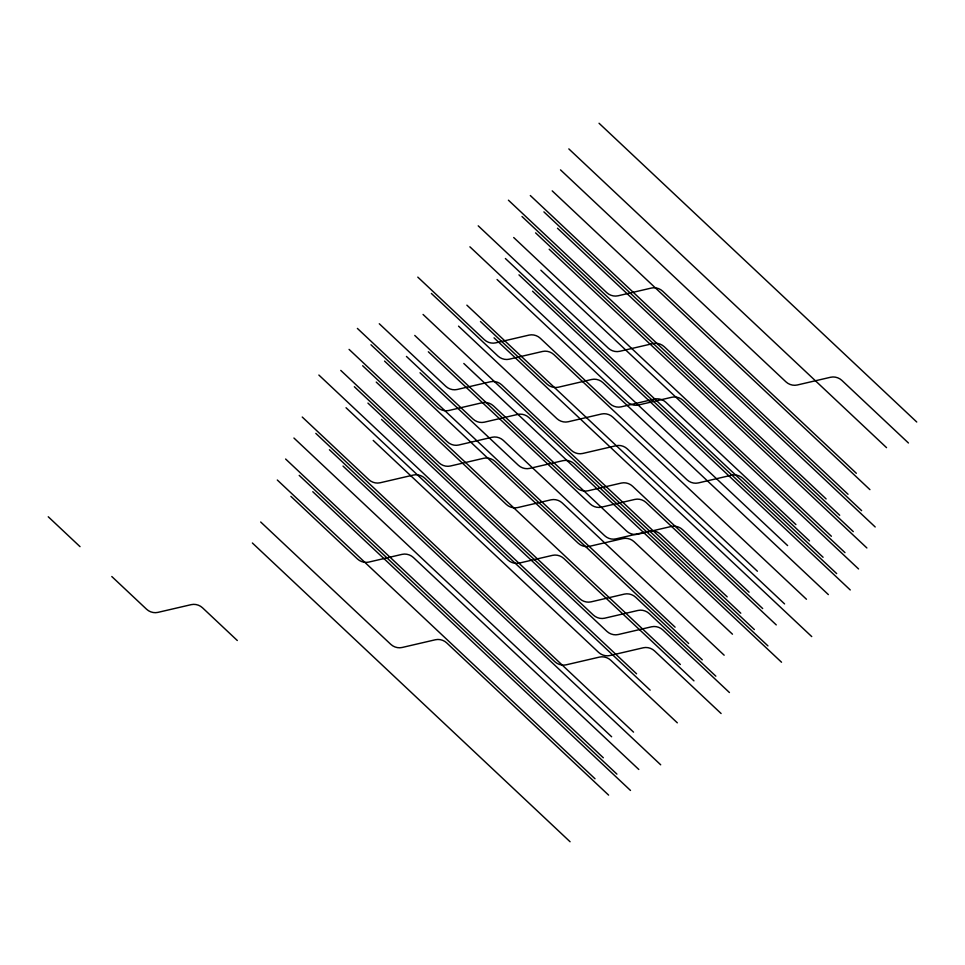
<?xml version="1.0" encoding="UTF-8"?>
<svg xmlns="http://www.w3.org/2000/svg" width="965" height="965" viewBox="0 0 965 965"><rect width="100%" height="100%" fill="white"/><g stroke="black" fill="none" stroke-linecap="round" stroke-linejoin="round"><path stroke-width="1.45" d="M599.048 123.255L916.75 422.007M908.439 442.995L841.866 380.391A11.158 9.626 21.6 0 0 830.588 377.255L797.235 384.999A11.158 9.626 21.6 0 1 785.956 381.863L560.52 169.888M568.831 148.899L886.546 447.651M856.341 473.296L662.678 291.189A11.158 9.626 21.6 0 0 651.399 288.053L618.046 295.797A11.158 9.626 21.6 0 1 606.768 292.66L508.422 200.189M552.209 190.877L869.923 489.629M530.316 195.533L848.03 494.285M543.898 211.878L861.612 510.63M557.481 228.222L875.195 526.974M826.124 498.941L664.246 346.712A11.158 9.626 21.6 0 0 652.967 343.576L619.614 351.32A11.158 9.626 21.6 0 1 608.336 348.184L478.218 225.834M522.005 216.522L839.707 515.274M535.587 232.867L853.289 531.619M549.169 249.211L866.884 547.963M513.694 237.523L831.396 536.275M844.978 552.619L683.099 400.391A11.158 9.626 21.6 0 0 671.821 397.254L638.468 404.998A11.158 9.626 21.6 0 1 627.19 401.862L497.072 279.512M540.858 270.2L858.561 568.952M795.92 524.586L665.802 402.224A11.158 9.626 21.6 0 0 654.523 399.088L621.171 406.844A11.158 9.626 21.6 0 1 609.892 403.708L540.291 338.245A11.158 9.626 21.6 0 0 529.001 335.108L495.648 342.865A11.158 9.626 21.6 0 1 484.37 339.728L417.797 277.124M809.502 540.931L742.929 478.326A11.158 9.626 21.6 0 0 731.651 475.19L698.298 482.934A11.158 9.626 21.6 0 1 687.02 479.798L553.874 354.589A11.158 9.626 21.6 0 0 542.595 351.453L509.243 359.197A11.158 9.626 21.6 0 1 497.964 356.061L431.379 293.457M505.383 258.511L823.085 557.263M518.965 274.856L836.667 573.608M532.547 291.201L850.249 589.953M469.907 246.823L787.609 545.575M828.356 594.597L602.932 382.623A11.158 9.626 21.6 0 0 591.654 379.486L558.301 387.23A11.158 9.626 21.6 0 1 547.022 384.094L480.449 321.49M806.463 599.253L612.811 417.145A11.158 9.626 21.6 0 0 601.533 414.009L568.18 421.765A11.158 9.626 21.6 0 1 556.902 418.629L458.544 326.146M757.404 571.22L627.286 448.87A11.158 9.626 21.6 0 0 616.008 445.733L582.655 453.478A11.158 9.626 21.6 0 1 571.377 450.341L501.764 384.89A11.158 9.626 21.6 0 0 490.485 381.754L457.133 389.498A11.158 9.626 21.6 0 1 445.854 386.362L379.281 323.757M466.867 305.157L784.569 603.909M494.032 337.834L811.734 636.586M749.093 592.221L682.52 529.616A11.158 9.626 21.6 0 0 671.242 526.48L637.889 534.224A11.158 9.626 21.6 0 1 626.611 531.088L493.453 405.879A11.158 9.626 21.6 0 0 482.174 402.743L448.822 410.487A11.158 9.626 21.6 0 1 437.543 407.351L370.97 344.758M762.676 608.553L632.558 486.203A11.158 9.626 21.6 0 0 621.279 483.067L587.926 490.811A11.158 9.626 21.6 0 1 576.648 487.675L414.757 335.446M776.258 624.898L646.14 502.548A11.158 9.626 21.6 0 0 634.861 499.412L601.509 507.156A11.158 9.626 21.6 0 1 590.23 504.019L428.339 351.791M727.2 596.865L660.615 534.26A11.158 9.626 21.6 0 0 649.336 531.124L615.984 538.88A11.158 9.626 21.6 0 1 604.705 535.744L503.332 440.402A11.158 9.626 21.6 0 0 492.054 437.266L458.701 445.022A11.158 9.626 21.6 0 1 447.422 441.886L349.077 349.402M423.068 314.457L740.782 613.209M754.365 629.554L528.929 417.568A11.158 9.626 21.6 0 0 517.65 414.431L484.297 422.188A11.158 9.626 21.6 0 1 473.019 419.051L406.446 356.447M767.947 645.899L574.284 463.791A11.158 9.626 21.6 0 0 563.005 460.655L529.652 468.399A11.158 9.626 21.6 0 1 518.374 465.263L420.028 372.78M463.815 363.479L781.529 662.231M732.471 634.198L634.126 541.727A11.158 9.626 21.6 0 0 622.847 538.591L589.494 546.335A11.158 9.626 21.6 0 1 578.216 543.198L384.553 361.091M724.16 655.199L562.269 502.97A11.158 9.626 21.6 0 0 550.991 499.834L517.638 507.578A11.158 9.626 21.6 0 1 506.36 504.442L376.241 382.092M357.388 328.414L675.09 627.166M688.672 643.51L495.021 461.403A11.158 9.626 21.6 0 0 483.742 458.266L450.39 466.011A11.158 9.626 21.6 0 1 439.111 462.874L340.766 370.403M702.255 659.843L635.682 597.239A11.158 9.626 21.6 0 0 624.403 594.102L591.05 601.858A11.158 9.626 21.6 0 1 579.772 598.722L354.348 386.736M715.849 676.188L649.264 613.583A11.158 9.626 21.6 0 0 637.986 610.447L604.633 618.203A11.158 9.626 21.6 0 1 593.354 615.067L367.93 403.081M729.431 692.532L662.846 629.928A11.158 9.626 21.6 0 0 651.568 626.792L618.215 634.536A11.158 9.626 21.6 0 1 606.937 631.4L381.513 419.425M362.659 365.747L680.361 664.499M693.944 680.844L563.825 558.482A11.158 9.626 21.6 0 0 552.547 555.345L519.194 563.102A11.158 9.626 21.6 0 1 507.916 559.965L346.037 407.737M721.108 713.521L654.535 650.917A11.158 9.626 21.6 0 0 643.257 647.78L609.904 655.537A11.158 9.626 21.6 0 1 598.626 652.4L373.202 440.414M318.872 375.047L636.574 673.799M650.157 690.144L424.733 478.17A11.158 9.626 21.6 0 0 413.454 475.033L380.101 482.777A11.158 9.626 21.6 0 1 368.823 479.641L302.238 417.037M677.321 722.833L610.749 660.229A11.158 9.626 21.6 0 0 599.47 657.093L566.117 664.837A11.158 9.626 21.6 0 1 554.839 661.7L329.415 449.726M315.82 433.381L633.535 732.133M342.997 466.059L660.699 764.811M293.927 438.026L611.641 736.777M638.806 769.467L413.37 557.493A11.158 9.626 21.6 0 0 402.091 554.356L368.739 562.1A11.158 9.626 21.6 0 1 357.46 558.964L290.887 496.36M285.616 459.026L603.33 757.778M299.198 475.371L616.912 774.123M312.781 491.704L630.495 790.456M277.305 480.015L595.019 778.767M608.601 795.112L446.711 642.883A11.158 9.626 21.6 0 0 435.432 639.747L402.079 647.491A11.158 9.626 21.6 0 1 390.801 644.355L260.683 522.005M252.372 542.993L570.074 841.745M237.306 640.507L202.505 607.781A11.158 9.626 21.6 0 0 191.227 604.645L157.874 612.389A11.158 9.626 21.6 0 1 146.596 609.253L111.795 576.527M48.25 516.77L80.023 546.648"/></g></svg>
